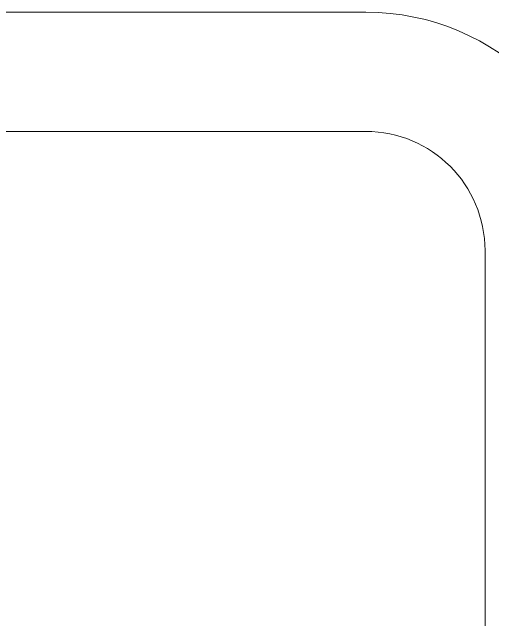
# Model space of a CAD drawing. Header units: inches. Extents: x 0 to 46333, y 12439 to 30520.
# Drawn here: x 17644.3 to 17866.1, y 16145.2 to 16425.5 of the extents above; entities that cross this region are included whole.
import ezdxf

# ---------------------------------------------------------------- set-up
doc = ezdxf.new("R2010")
doc.units = ezdxf.units.IN
doc.header["$MEASUREMENT"] = 0
doc.layers.add('v.p', color=7, linetype='Continuous')
doc.layers.add('WC', color=2, linetype='Continuous', lineweight=0)

# ---------------------------------------------------------------- blocks, each defined once
blk = doc.blocks.new('first floor civil')
at = {"layer": 'WC', "color": 9}
for p, q in [((600522.62, 122320.58), (600247.65, 122320.58)), ((600522.62, 122265.58), (600247.65, 122265.58)), ((600577.62, 121880.58), (600577.62, 122210.58))]:
    blk.add_line(p, q, dxfattribs=at)
at = {"layer": 'WC', "color": 9, "extrusion": (0, 0, -1)}
for radius in [110, 55]:
    blk.add_arc((-600522.62, 122210.58), radius, 90, 180, dxfattribs=at)

msp = doc.modelspace()

# ---------------------------------------------------------------- block references
at = {"layer": 'v.p', "color": 1, "linetype": 'Continuous'}
msp.add_blockref('first floor civil', (-582715.15, -105895.12), dxfattribs=at)

doc.saveas('drawing.dxf')
